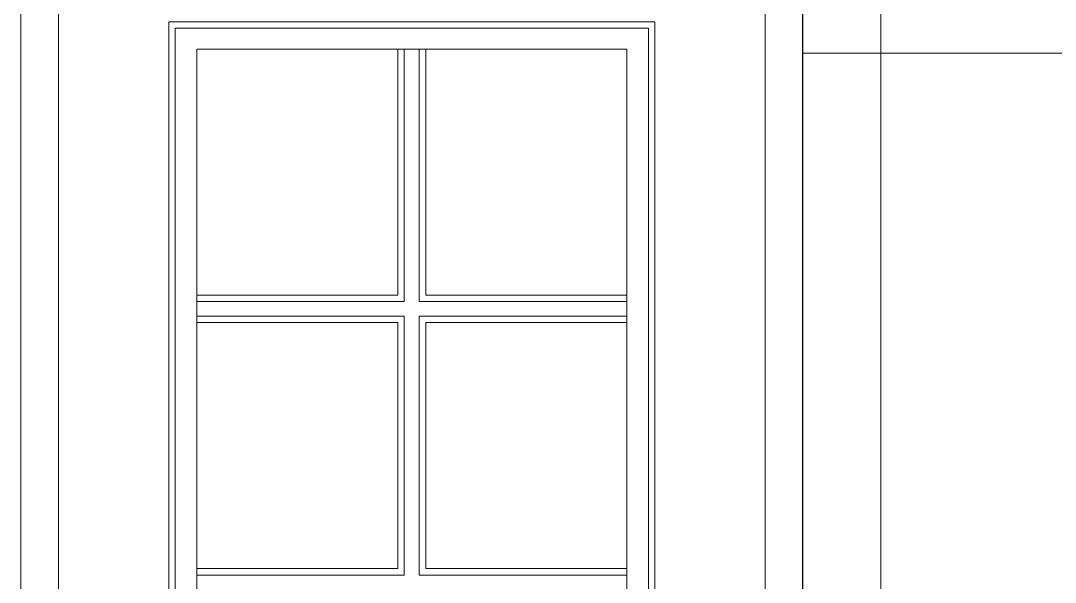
# Model space of a CAD drawing. Header units: inches. Extents: x -5142662 to -4941318, y -3361958 to -3160563.
# Drawn here: x -5010811.88 to -5010772.2, y -3261794.37 to -3261772.85 of the extents above; entities that cross this region are included whole.
import ezdxf

# ---------------------------------------------------------------- set-up
doc = ezdxf.new("R2010")
doc.units = ezdxf.units.IN
doc.header["$LTSCALE"] = 2
doc.header["$MEASUREMENT"] = 0
doc.linetypes.add('ACAD_ISO02W100', pattern=[15, 12, -3])
doc.layers.get('0').update_dxf_attribs({"linetype": 'CONTINUOUS'})
doc.layers.add('HATCH', color=60, linetype='ACAD_ISO02W100', lineweight=13)
doc.layers.add('window', color=4, linetype='CONTINUOUS', lineweight=13)

msp = doc.modelspace()

# ---------------------------------------------------------------- hatches: boundary and pattern name
at = {"layer": 'HATCH', "transparency": 33554661}
h = msp.add_hatch(dxfattribs=at)
h.set_pattern_fill('ANSI37', color=256, scale=200, angle=45)
h.set_pattern_definition([(90, (67221.096, -2449.113), (-25, 0), []), (180, (67221.096, -2449.113), (-4e-15, -25), [])])
h.paths.add_polyline_path([(-5010781.876, -3261739.209), (-5010811.876, -3261739.209), (-5010811.876, -3261744.209), (-5010781.876, -3261744.209), (-5010781.876, -3261851.209), (-5010638.876, -3261851.209), (-5010638.876, -3261744.209), (-5010620.876, -3261744.209), (-5010620.876, -3261739.209), (-5010638.876, -3261739.209), (-5010638.876, -3261632.209), (-5010620.876, -3261632.209), (-5010620.876, -3261627.209), (-5010638.876, -3261627.209), (-5010638.876, -3261589.209), (-5010781.876, -3261589.209), (-5010781.876, -3261627.209), (-5010811.876, -3261627.209), (-5010811.876, -3261632.209), (-5010781.876, -3261632.209)])

# ---------------------------------------------------------------- linework, layer by layer
at = {"ltscale": 0.5}
msp.add_line((-5010781.876, -3261851.209), (-5010781.876, -3261744.209), dxfattribs=at)
at = {"layer": 'window'}
for p, q in [((-5010811.876, -3261767.394), (-5010811.876, -3261851.209)), ((-5010781.876, -3261851.209), (-5010781.876, -3261767.209)), ((-5010810.429, -3261768.791), (-5010810.429, -3261849.763)), ((-5010783.322, -3261849.763), (-5010783.322, -3261768.791)), ((-5010806.199, -3261772.894), (-5010806.199, -3261845.533)), ((-5010806.199, -3261772.894), (-5010787.552, -3261772.894)), ((-5010787.552, -3261845.533), (-5010787.552, -3261772.894)), ((-5010805.947, -3261773.139), (-5010787.804, -3261773.139)), ((-5010805.947, -3261845.281), (-5010805.947, -3261773.139)), ((-5010787.804, -3261773.139), (-5010787.804, -3261845.281)), ((-5010805.119, -3261844.453), (-5010805.119, -3261773.942)), ((-5010805.119, -3261773.942), (-5010788.632, -3261773.942)), ((-5010797.416, -3261773.942), (-5010797.416, -3261783.371)), ((-5010797.164, -3261773.942), (-5010797.164, -3261783.616)), ((-5010796.588, -3261783.616), (-5010796.588, -3261773.942)), ((-5010796.336, -3261773.942), (-5010796.336, -3261783.371)), ((-5010788.632, -3261844.453), (-5010788.632, -3261773.942)), ((-5010805.119, -3261783.371), (-5010797.416, -3261783.371)), ((-5010796.336, -3261783.371), (-5010788.632, -3261783.371)), ((-5010797.164, -3261783.616), (-5010805.119, -3261783.616)), ((-5010788.632, -3261783.616), (-5010796.588, -3261783.616)), ((-5010805.119, -3261784.175), (-5010797.164, -3261784.175)), ((-5010797.164, -3261784.175), (-5010797.164, -3261794.093)), ((-5010796.588, -3261794.093), (-5010796.588, -3261784.175)), ((-5010796.588, -3261784.175), (-5010788.632, -3261784.175)), ((-5010805.119, -3261784.419), (-5010797.416, -3261784.419)), ((-5010797.416, -3261784.419), (-5010797.416, -3261793.848)), ((-5010796.336, -3261784.419), (-5010796.336, -3261793.848)), ((-5010796.336, -3261784.419), (-5010788.632, -3261784.419)), ((-5010805.119, -3261793.848), (-5010797.416, -3261793.848)), ((-5010797.164, -3261794.093), (-5010805.119, -3261794.093)), ((-5010788.632, -3261794.093), (-5010796.588, -3261794.093)), ((-5010796.336, -3261793.848), (-5010788.632, -3261793.848))]:
    msp.add_line(p, q, dxfattribs=at)

doc.saveas('drawing.dxf')
